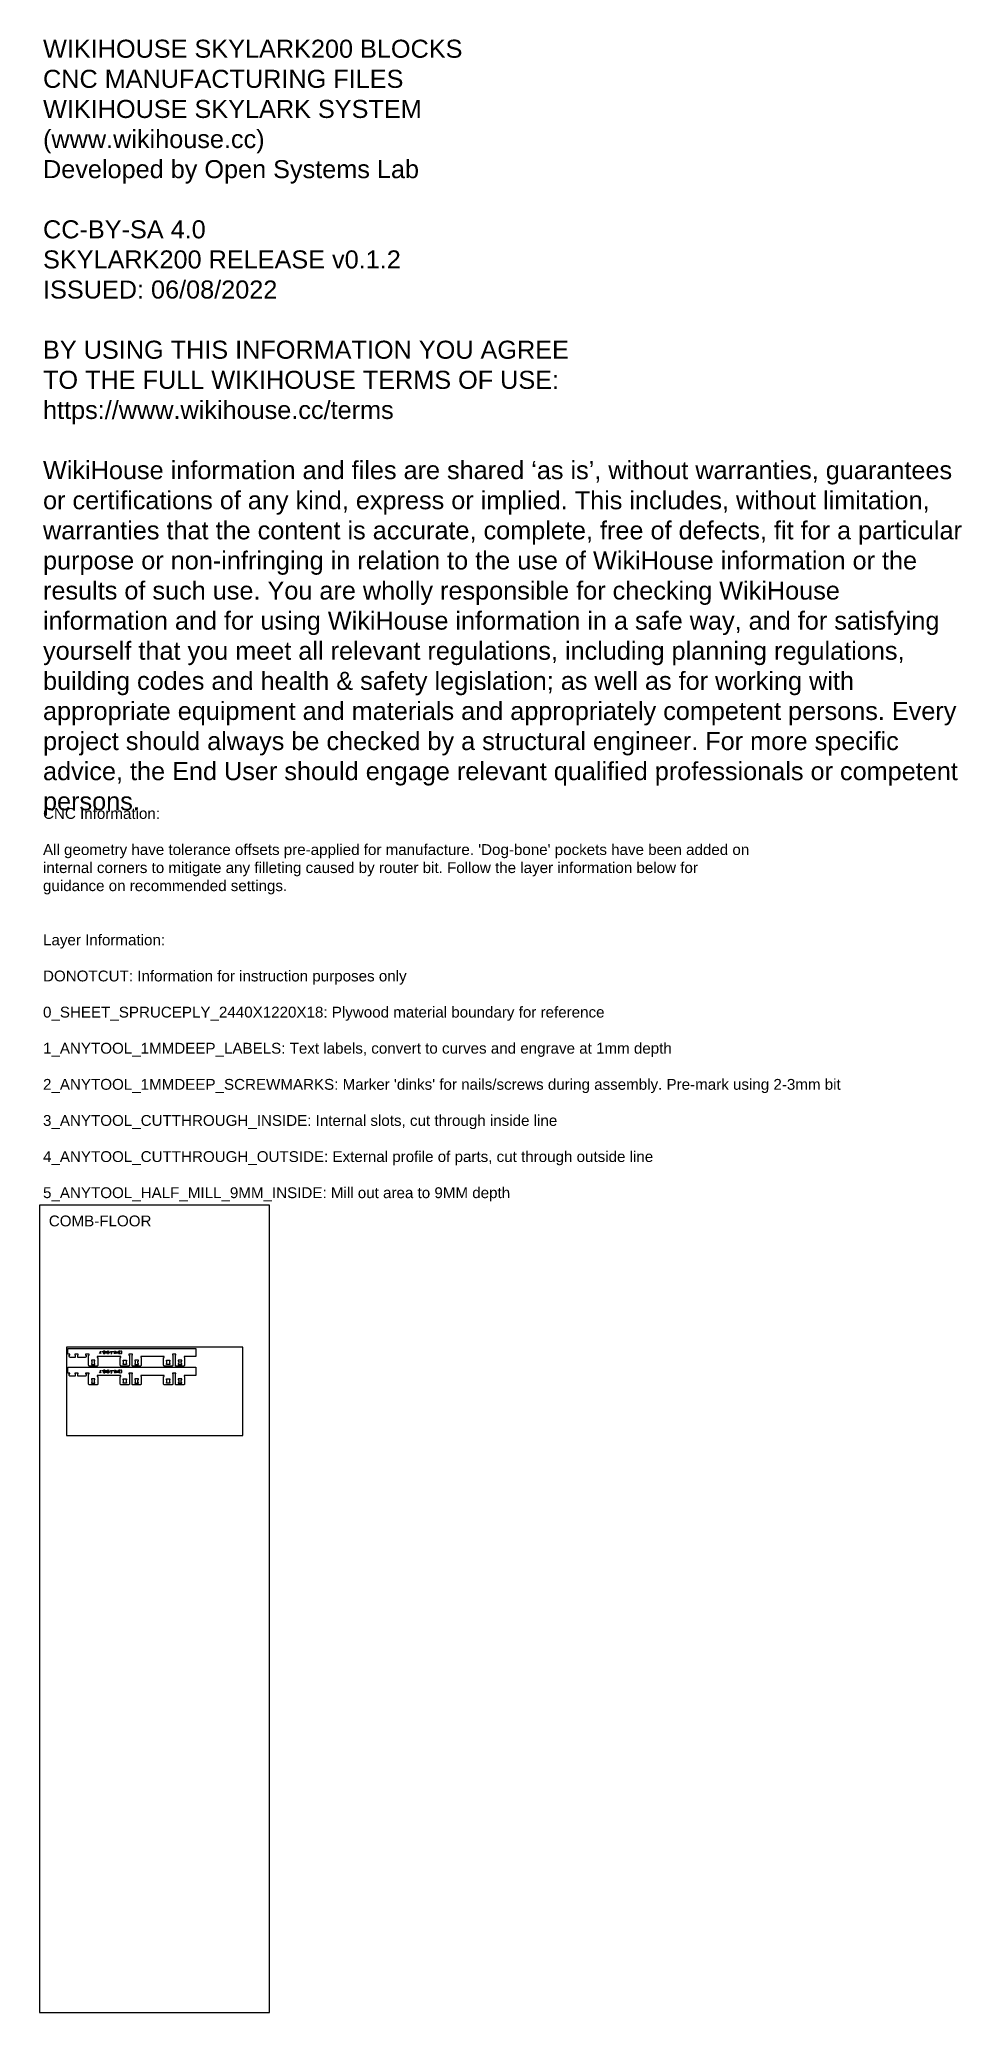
# Model space of a CAD drawing. Header units: millimetres. Extents: x 0 to 12757, y 0 to 27318.
import ezdxf

# ---------------------------------------------------------------- set-up
doc = ezdxf.new("R2010")
doc.units = ezdxf.units.MM
for name, color, linetype, true_color in [('0_SHEET_SPRUCEPLY_2440X122', 1, 'Continuous', 0xff0000), ('1_ANYTOOL_1MMDEEP_LABELS_S', 2, 'Continuous', 0xffff00), ('3_ANYTOOL_CUTTHROUGH_INSID', 4, 'Continuous', 0x00ffff), ('4_ANYTOOL_CUTTHROUGH_OUTSI', 5, 'Continuous', 0x0000ff), ('DONOTCUT', 7, 'Continuous', 0xffffff)]:
    doc.layers.add(name, color=color, linetype=linetype, true_color=true_color)
doc.styles.add('Arial', font='')
doc.styles.get('Arial').set_extended_font_data('Arial')

msp = doc.modelspace()

# ---------------------------------------------------------------- linework, layer by layer
at = {"layer": '0_SHEET_SPRUCEPLY_2440X122'}
msp.add_lwpolyline([(372, 9211), (372, 7991), (2812, 7991), (2812, 9211)], close=True, dxfattribs=at)
at = {"layer": '1_ANYTOOL_1MMDEEP_LABELS_S', "color": 2, "true_color": 0xffff00}
for points in [[(839, 9141), (827, 9123)], [(839, 9159), (839, 9141)], [(839, 9141), (851, 9123)], [(875, 9147), (859, 9147)], [(931, 9159), (931, 9123), (911, 9159), (911, 9123)], [(939, 9123), (955, 9123), (955, 9159), (939, 9159)], [(943, 9139), (955, 9139)], [(979, 9159), (963, 9123)], [(985, 9123), (1001, 9123), (1001, 9159)], [(985, 9139), (1001, 9139)], [(1025, 9147), (1009, 9147)], [(1085, 9159), (1085, 9123), (1073, 9143), (1061, 9123), (1061, 9159)], [(839, 8877), (827, 8859)], [(839, 8895), (839, 8877)], [(839, 8877), (851, 8859)], [(875, 8883), (859, 8883)], [(931, 8895), (931, 8859), (911, 8895), (911, 8859)], [(939, 8859), (955, 8859), (955, 8895), (939, 8895)], [(943, 8875), (955, 8875)], [(979, 8895), (963, 8859)], [(985, 8859), (1001, 8859), (1001, 8895)], [(985, 8875), (1001, 8875)], [(1025, 8883), (1009, 8883)], [(1085, 8895), (1085, 8859), (1073, 8879), (1061, 8859), (1061, 8895)]]:
    msp.add_lwpolyline(points, dxfattribs=at)
for points in [[(891, 9123), (903, 9123), (903, 9159), (891, 9159, 0.414214), (883, 9151), (883, 9131, 0.414214)], [(1113, 9149, 1), (1093, 9149), (1093, 9133, 1), (1113, 9133)], [(891, 8859), (903, 8859), (903, 8895), (891, 8895, 0.414214), (883, 8887), (883, 8867, 0.414214)], [(1113, 8885, 1), (1093, 8885), (1093, 8869, 1), (1113, 8869)]]:
    msp.add_lwpolyline(points, format="xyb", close=True, dxfattribs=at)
for points in [[(1053, 9139), (1043, 9139, -1), (1043, 9159), (1053, 9159), (1053, 9123), (1043, 9123, -1), (1043, 9139)], [(1121, 9123), (1131, 9123, 0.414214), (1137, 9129), (1137, 9153, 0.414214), (1131, 9159), (1121, 9159)], [(1053, 8875), (1043, 8875, -1), (1043, 8895), (1053, 8895), (1053, 8859), (1043, 8859, -1), (1043, 8875)], [(1121, 8859), (1131, 8859, 0.414214), (1137, 8865), (1137, 8889, 0.414214), (1131, 8895), (1121, 8895)]]:
    msp.add_lwpolyline(points, format="xyb", dxfattribs=at)
at = {"layer": '3_ANYTOOL_CUTTHROUGH_INSID', "color": 4, "true_color": 0x00ffff}
for points in [[(720, 9020), (726, 9020), (726, 8985), (720, 8985), (720, 8972), (768, 8972), (768, 8985), (762, 8985), (762, 9020), (768, 9020), (768, 9033), (720, 9033)], [(720, 9020), (726, 9020), (726, 8985), (720, 8985), (720, 8972), (768, 8972), (768, 8985), (762, 8985), (762, 9020), (768, 9020), (768, 9033), (720, 9033)], [(1204, 9020), (1198, 9020), (1198, 8985), (1204, 8985), (1204, 8972), (1156, 8972), (1156, 8985), (1162, 8985), (1162, 9020), (1156, 9020), (1156, 9033), (1204, 9033)], [(1204, 9020), (1198, 9020), (1198, 8985), (1204, 8985), (1204, 8972), (1156, 8972), (1156, 8985), (1162, 8985), (1162, 9020), (1156, 9020), (1156, 9033), (1204, 9033)], [(1320, 9020), (1326, 9020), (1326, 8985), (1320, 8985), (1320, 8972), (1368, 8972), (1368, 8985), (1362, 8985), (1362, 9020), (1368, 9020), (1368, 9033), (1320, 9033)], [(1320, 9020), (1326, 9020), (1326, 8985), (1320, 8985), (1320, 8972), (1368, 8972), (1368, 8985), (1362, 8985), (1362, 9020), (1368, 9020), (1368, 9033), (1320, 9033)], [(1804, 9020), (1798, 9020), (1798, 8985), (1804, 8985), (1804, 8972), (1756, 8972), (1756, 8985), (1762, 8985), (1762, 9020), (1756, 9020), (1756, 9033), (1804, 9033)], [(1804, 9020), (1798, 9020), (1798, 8985), (1804, 8985), (1804, 8972), (1756, 8972), (1756, 8985), (1762, 8985), (1762, 9020), (1756, 9020), (1756, 9033), (1804, 9033)], [(1920, 9020), (1926, 9020), (1926, 8985), (1920, 8985), (1920, 8972), (1968, 8972), (1968, 8985), (1962, 8985), (1962, 9020), (1968, 9020), (1968, 9033), (1920, 9033)], [(1920, 9020), (1926, 9020), (1926, 8985), (1920, 8985), (1920, 8972), (1968, 8972), (1968, 8985), (1962, 8985), (1962, 9020), (1968, 9020), (1968, 9033), (1920, 9033)], [(720, 8760), (726, 8760), (726, 8724), (720, 8724), (720, 8712), (768, 8712), (768, 8724), (762, 8724), (762, 8760), (768, 8760), (768, 8772), (720, 8772)], [(720, 8760), (726, 8760), (726, 8724), (720, 8724), (720, 8712), (768, 8712), (768, 8724), (762, 8724), (762, 8760), (768, 8760), (768, 8772), (720, 8772)], [(1204, 8760), (1198, 8760), (1198, 8724), (1204, 8724), (1204, 8712), (1156, 8712), (1156, 8724), (1162, 8724), (1162, 8760), (1156, 8760), (1156, 8772), (1204, 8772)], [(1204, 8760), (1198, 8760), (1198, 8724), (1204, 8724), (1204, 8712), (1156, 8712), (1156, 8724), (1162, 8724), (1162, 8760), (1156, 8760), (1156, 8772), (1204, 8772)], [(1320, 8760), (1326, 8760), (1326, 8724), (1320, 8724), (1320, 8712), (1368, 8712), (1368, 8724), (1362, 8724), (1362, 8760), (1368, 8760), (1368, 8772), (1320, 8772)], [(1320, 8760), (1326, 8760), (1326, 8724), (1320, 8724), (1320, 8712), (1368, 8712), (1368, 8724), (1362, 8724), (1362, 8760), (1368, 8760), (1368, 8772), (1320, 8772)], [(1804, 8760), (1798, 8760), (1798, 8724), (1804, 8724), (1804, 8712), (1756, 8712), (1756, 8724), (1762, 8724), (1762, 8760), (1756, 8760), (1756, 8772), (1804, 8772)], [(1804, 8760), (1798, 8760), (1798, 8724), (1804, 8724), (1804, 8712), (1756, 8712), (1756, 8724), (1762, 8724), (1762, 8760), (1756, 8760), (1756, 8772), (1804, 8772)], [(1920, 8760), (1926, 8760), (1926, 8724), (1920, 8724), (1920, 8712), (1968, 8712), (1968, 8724), (1962, 8724), (1962, 8760), (1968, 8760), (1968, 8772), (1920, 8772)], [(1920, 8760), (1926, 8760), (1926, 8724), (1920, 8724), (1920, 8712), (1968, 8712), (1968, 8724), (1962, 8724), (1962, 8760), (1968, 8760), (1968, 8772), (1920, 8772)]]:
    msp.add_lwpolyline(points, close=True, dxfattribs=at)
at = {"layer": '4_ANYTOOL_CUTTHROUGH_OUTSI', "color": 5, "true_color": 0x0000ff}
for points in [[(638, 9114), (638, 9102), (644, 9102), (644, 9102), (644, 9082), (644, 9082), (644, 9082), (644, 9081), (644, 9081), (644, 9081), (644, 9081), (644, 9080), (644, 9080), (644, 9080), (644, 9080), (644, 9079), (643, 9079), (643, 9079), (643, 9079), (643, 9078), (643, 9078), (643, 9078), (643, 9077), (643, 9077), (643, 9077), (642, 9077), (642, 9076), (642, 9076), (642, 9076), (642, 9076), (642, 9075), (641, 9075), (641, 9075), (641, 9075), (641, 9074), (641, 9074), (640, 9074), (640, 9074), (640, 9074), (640, 9073), (640, 9073), (639, 9073), (639, 9073), (639, 9073), (639, 9073), (638, 9072), (638, 9072), (638, 9072), (638, 9072), (637, 9072), (637, 9072), (637, 9072), (637, 9071), (636, 9071), (636, 9071), (636, 9071), (635, 9071), (635, 9071), (635, 9071), (635, 9071), (634, 9071), (634, 9071), (634, 9071), (634, 9071), (633, 9071), (633, 9071), (633, 9071), (632, 9071), (632, 9071), (530, 9071), (530, 9102), (536, 9102), (536, 9115), (488, 9115), (488, 9102), (494, 9102), (494, 9071), (424, 9071), (424, 9071, -0.414214), (412, 9082), (412, 9102), (418, 9102), (418, 9115), (394, 9115), (394, 9194), (662, 9194), (962, 9194), (1262, 9194), (1562, 9194), (1862, 9194), (2162, 9194), (2162, 9081), (2000, 9081), (2000, 9068), (2006, 9068), (2006, 8962), (2006, 8962, -0.414214), (1994, 8951), (1892, 8951, -0.414214), (1880, 8962), (1880, 9102), (1886, 9102), (1886, 9115), (1838, 9115), (1838, 9102), (1844, 9102), (1844, 8962), (1844, 8962, -0.414214), (1832, 8951), (1730, 8951, -0.414214), (1718, 8962), (1718, 9068), (1724, 9068), (1724, 9081), (1400, 9081), (1400, 9068), (1406, 9068), (1406, 8962), (1406, 8962, -0.414214), (1394, 8951), (1292, 8951, -0.414214), (1280, 8962), (1280, 9102), (1286, 9102), (1286, 9115), (1238, 9115), (1238, 9102), (1244, 9102), (1244, 8962), (1244, 8962, -0.414214), (1232, 8951), (1130, 8951, -0.414214), (1118, 8962), (1118, 9068), (1124, 9068), (1124, 9081), (800, 9081), (800, 9068), (806, 9068), (806, 8962), (806, 8962, -0.414214), (794, 8951), (692, 8951, -0.414214), (680, 8962), (680, 9102), (686, 9102), (686, 9115), (638, 9115), (638, 9114)], [(638, 8854), (638, 8842), (644, 8842), (644, 8842), (644, 8822), (644, 8822), (644, 8822), (644, 8821), (644, 8821), (644, 8821), (644, 8820), (644, 8820), (644, 8820), (644, 8820), (644, 8819), (644, 8819), (643, 8819), (643, 8819), (643, 8818), (643, 8818), (643, 8818), (643, 8818), (643, 8817), (643, 8817), (643, 8817), (642, 8816), (642, 8816), (642, 8816), (642, 8816), (642, 8815), (642, 8815), (641, 8815), (641, 8815), (641, 8815), (641, 8814), (641, 8814), (640, 8814), (640, 8814), (640, 8813), (640, 8813), (640, 8813), (639, 8813), (639, 8813), (639, 8813), (639, 8812), (638, 8812), (638, 8812), (638, 8812), (638, 8812), (637, 8812), (637, 8811), (637, 8811), (637, 8811), (636, 8811), (636, 8811), (636, 8811), (635, 8811), (635, 8811), (635, 8811), (635, 8811), (634, 8811), (634, 8811), (634, 8811), (634, 8811), (633, 8810), (633, 8810), (633, 8810), (632, 8810), (632, 8810), (530, 8810), (530, 8842), (536, 8842), (536, 8854), (488, 8854), (488, 8842), (494, 8842), (494, 8810), (424, 8810), (424, 8810, -0.414214), (412, 8822), (412, 8842), (418, 8842), (418, 8854), (394, 8854), (394, 8934), (662, 8934), (962, 8934), (1262, 8934), (1562, 8934), (1862, 8934), (2162, 8934), (2162, 8820), (2000, 8820), (2000, 8808), (2006, 8808), (2006, 8702), (2006, 8702, -0.414214), (1994, 8690), (1892, 8690, -0.414214), (1880, 8702), (1880, 8842), (1886, 8842), (1886, 8854), (1838, 8854), (1838, 8842), (1844, 8842), (1844, 8702), (1844, 8702, -0.414214), (1832, 8690), (1730, 8690, -0.414214), (1718, 8702), (1718, 8808), (1724, 8808), (1724, 8820), (1400, 8820), (1400, 8808), (1406, 8808), (1406, 8702), (1406, 8702, -0.414214), (1394, 8690), (1292, 8690, -0.414214), (1280, 8702), (1280, 8842), (1286, 8842), (1286, 8854), (1238, 8854), (1238, 8842), (1244, 8842), (1244, 8702), (1244, 8702, -0.414214), (1232, 8690), (1130, 8690, -0.414214), (1118, 8702), (1118, 8808), (1124, 8808), (1124, 8820), (800, 8820), (800, 8808), (806, 8808), (806, 8702), (806, 8702, -0.414214), (794, 8690), (692, 8690, -0.414214), (680, 8702), (680, 8842), (686, 8842), (686, 8854), (638, 8854), (638, 8854)]]:
    msp.add_lwpolyline(points, format="xyb", close=True, dxfattribs=at)
at = {"layer": 'DONOTCUT'}
msp.add_lwpolyline([(0, 0), (3183, 0), (3183, 11179), (0, 11179)], close=True, dxfattribs=at)

# ---------------------------------------------------------------- texts
at = {"layer": 'DONOTCUT', "attachment_point": 1, "style": 'Arial'}
for s, insert, char_height, width in [('{\\fArial;WIKIHOUSE SKYLARK200 BLOCKS}\\P{\\fArial;CNC MANUFACTURING FILES}\\P{\\fArial;WIKIHOUSE SKYLARK SYSTEM}\\P{\\fArial;(www.wikihouse.cc)}\\P{\\fArial;Developed by Open Systems Lab}\\P\\P{\\fArial;CC-BY-SA 4.0}\\P{\\fArial;SKYLARK200 RELEASE v0.1.2}\\P{\\fArial;ISSUED: 06/08/2022}\\P\\P{\\fArial;BY USING THIS INFORMATION YOU AGREE }\\P{\\fArial;TO THE FULL WIKIHOUSE TERMS OF USE:}\\P{\\fArial;https://www.wikihouse.cc/terms}\\P\\P{\\fArial;WikiHouse information and files are shared }{\\fArial;‘as is}{\\fArial;’, without warranties, guarantees }\\P{\\fArial;or certifications of any kind, express or implied. This includes, without limitation, }\\P{\\fArial;warranties that the content is accurate, complete, free of defects, fit for a particular }\\P{\\fArial;purpose or non-infringing in relation to the use of WikiHouse information or the }\\P{\\fArial;results of such use. You are wholly responsible for checking WikiHouse }\\P{\\fArial;information and for using WikiHouse information in a safe way, and for satisfying }\\P{\\fArial;yourself that you meet all relevant regulations, including planning regulations, }\\P{\\fArial;building codes and health & safety legislation; as well as for working with }\\P{\\fArial;appropriate equipment and materials and appropriately competent persons. Every }\\P{\\fArial;project should always be checked by a structural engineer. For more specific }\\P{\\fArial;advice, the End User should engage relevant qualified professionals or competent }\\P{\\fArial;persons.}\\P', (49, 27315), 250, 12895.38), ("{\\fArial;CNC Information:}\\P\\P{\\fArial;All geometry have tolerance offsets pre-applied for manufacture. 'Dog-bone' pockets have been added on}\\P{\\fArial;internal corners to mitigate any filleting caused by router bit. Follow the layer information below for}\\P{\\fArial;guidance on recommended settings.}\\P\\P\\P{\\fArial;Layer Information:}\\P\\P{\\fArial;DONOTCUT: Information for instruction purposes only}\\P\\P{\\fArial;0_SHEET_SPRUCEPLY_2440X1220X18: Plywood material boundary for reference}\\P\\P{\\fArial;1_ANYTOOL_1MMDEEP_LABELS: Text labels, convert to curves and engrave at 1mm depth}\\P\\P{\\fArial;2_ANYTOOL_1MMDEEP_SCREWMARKS: Marker 'dinks' for nails/screws during assembly. Pre-mark using 2-3mm bit}\\P\\P{\\fArial;3_ANYTOOL_CUTTHROUGH_INSIDE: Internal slots, cut through inside line}\\P\\P{\\fArial;4_ANYTOOL_CUTTHROUGH_OUTSIDE: External profile of parts, cut through outside line}\\P\\P{\\fArial;5_ANYTOOL_HALF_MILL_9MM_INSIDE: Mill out area to 9MM depth}", (49, 16677), 150, 22265.22), ('COMB-FLOOR', (129, 11035, 0), 150, 3122.28)]:
    msp.add_mtext(s, dxfattribs=dict(at, insert=insert, char_height=char_height, width=width))

doc.saveas('drawing.dxf')
